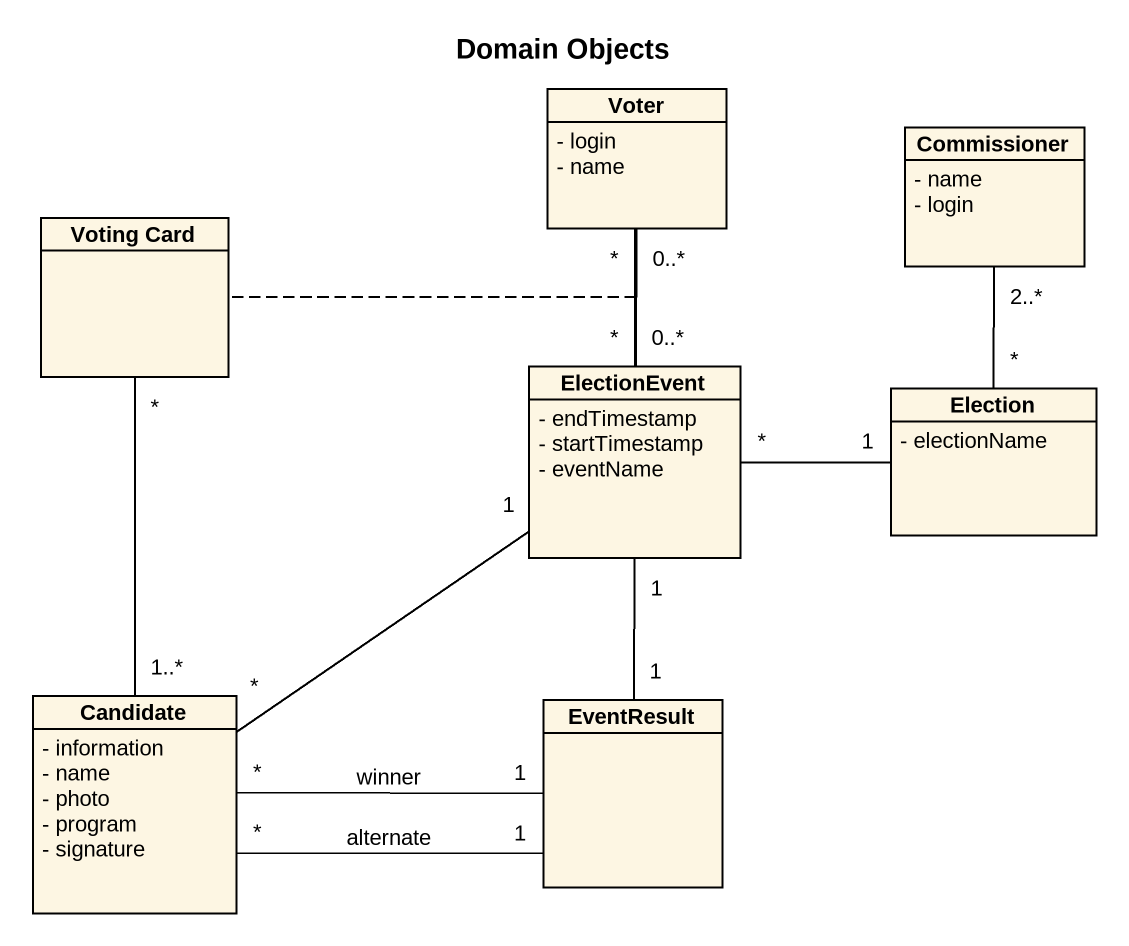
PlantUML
@startuml
title Domain Objects
hide circle
hide empty members
skinparam classAttributeIconSize 0
class Voter {
  - login
  - name
}
class Commissioner {
  - name
  - login
}
class "Voting Card" as Voting_Card
class ElectionEvent {
  - endTimestamp
  - startTimestamp
  - eventName
}
class Election {
  - electionName
}
class Candidate {
  - information
  - name
  - photo
  - program
  - signature
}
class EventResult
Voter "0..*" -- "0..*" ElectionEvent
(Voter, ElectionEvent) .. Voting_Card
Voter "*" -- "*" ElectionEvent
(Voter, ElectionEvent) .. Voting_Card
Voting_Card "*" -- "1..*" Candidate
ElectionEvent "*" -right- "1" Election
ElectionEvent "1" -- "*" Candidate
ElectionEvent "1" -- "1" EventResult
Election "*" -up- "2..*" Commissioner
EventResult "1" -left- "*" Candidate : winner
EventResult "1" -left- "*" Candidate : alternate
@enduml
